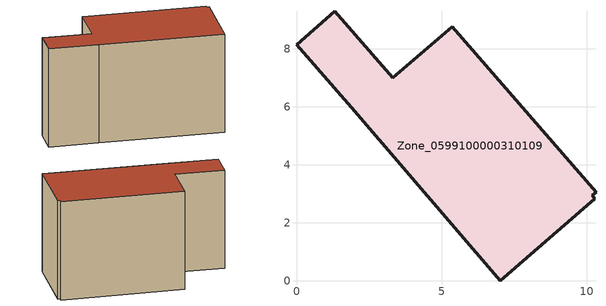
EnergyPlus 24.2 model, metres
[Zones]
Zone_0599100000310109
 floor ground (C_G): 2,5.84 0,8.14 1.32,9.29 3.32,6.99 5.36,8.76 10.32,3.06 10.19,2.95 10.27,2.83 7.02,0 z0
 wall outside (C_F): 3.32,6.99 1.32,9.29 0,8.14 2,5.84 7.02,0 10.27,2.83 10.19,2.95 10.32,3.06 5.36,8.76 3.32,6.99 z0:6.35
 roof outside (C_R): 7.02,0 10.27,2.83 10.19,2.95 10.32,3.06 5.36,8.76 3.32,6.99 1.32,9.29 0,8.14 2,5.84 z6.35
[BUILDING]
Pand.0599100000310109: North Axis=0; Terrain=City; Loads Convergence Tolerance Value=0.04; Temperature Convergence Tolerance Value=0.4; Solar Distribution=FullExterior; Maximum Number of Warmup Days=25; Minimum Number of Warmup Days=1
[Site:Location]
Rotterdam.The.Hague.AP_ZH_NLD Design_Conditions: Latitude=51.96; Longitude=4.45; Time Zone=1; Elevation=-4.5
[SITE:GROUNDTEMPERATURE:BUILDINGSURFACE]
18, 18, 18, 18, 18, 18, 18, 18, 18, 18, 18, 18
[MATERIAL] Thermal Absorptance=0.9; Solar Absorptance=0.7; Visible Absorptance=0.7
Name | Roughness | Thickness | Conductivity | Density | Specific Heat
G.TI.1946 | MediumSmooth | 0.15 | 1 | 540 | 1210
F.TI.1946 | Rough | 0.3 | 0.857143 | 1920 | 840
R.TI.1946 | MediumRough | 0.2 | 0.1 | 1500 | 1000
[CONSTRUCTION]
C_G: G.TI.1946
C_F: F.TI.1946
C_R: R.TI.1946
[ZONE]
Zone_0599100000310109: Type=1; Multiplier=1; Ceiling Height=Autocalculate; Volume=Autocalculate; Floor Area=autocalculate; Part of Total Floor Area=Yes
[ZONEINFILTRATION:DESIGNFLOWRATE]
Infil_Zone_0599100000310109: Zone or ZoneList or Space or SpaceList=Zone_0599100000310109; Schedule=AlwaysOn; Design Flow Rate Calculation Method=Flow/Area; Flow Rate per Floor Area=0.003; Constant Term Coefficient=1; Temperature Term Coefficient=0; Velocity Term Coefficient=0; Velocity Squared Term Coefficient=0
[HVACTEMPLATE:ZONE:IDEALLOADSAIRSYSTEM]
Zone_0599100000310109: Maximum Heating Supply Air Temperature=50; Minimum Cooling Supply Air Temperature=13; Maximum Heating Supply Air Humidity Ratio=0.0156; Minimum Cooling Supply Air Humidity Ratio=0.0077; Heating Limit=NoLimit; Cooling Limit=NoLimit; Dehumidification Control Type=ConstantSensibleHeatRatio; Cooling Sensible Heat Ratio=0.7; Dehumidification Setpoint=60; Humidification Control Type=None; Humidification Setpoint=30; Outdoor Air Method=None; Outdoor Air Flow Rate per Person=0.00944; Outdoor Air Flow Rate per Zone Floor Area=0; Outdoor Air Flow Rate per Zone=0; Demand Controlled Ventilation Type=None; Outdoor Air Economizer Type=NoEconomizer; Heat Recovery Type=None; Sensible Heat Recovery Effectiveness=0.7; Latent Heat Recovery Effectiveness=0.65
[ZONECONTROL:THERMOSTAT]
ThermostatControl_Zone_0599100000310109: Zone or ZoneList=Zone_0599100000310109; Control Type Schedule=DualSetpointControlType; Control 1=Thermostat_Zone_0599100000310109; Temperature Difference Between Cutout And Setpoint=0
[THERMOSTATSETPOINT:DUALSETPOINT]
Thermostat_Zone_0599100000310109: Heating Setpoint Temperature Schedule=HeatingSetpoint_Zone_0599100000310109; Cooling Setpoint Temperature Schedule=CoolingSetpoint_Zone_0599100000310109
[SCHEDULE:COMPACT]
HeatingSetpoint_Zone_0599100000310109: Through: 12/31, For: AllDays, Until: 24:00, 21
CoolingSetpoint_Zone_0599100000310109: Through: 12/31, For: AllDays, Until: 24:00, 24
DualSetpointControlType: Through: 12/31, For: AllDays, Until: 24:00, 4
AlwaysOn: Through: 12/31, For: AllDays, Until: 24:00, 1
